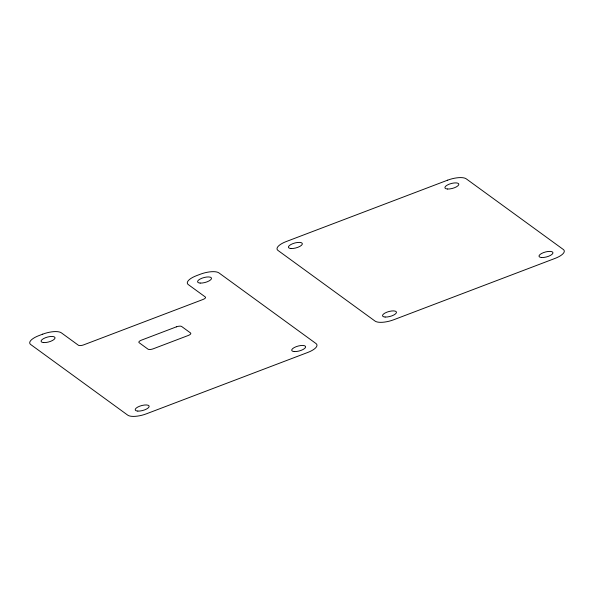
<?xml version="1.0" encoding="UTF-8"?>
<svg xmlns="http://www.w3.org/2000/svg" width="594" height="594" viewBox="0 0 594 594"><rect width="100%" height="100%" fill="white"/><g stroke="black" fill="none" stroke-linecap="round" stroke-linejoin="round"><path stroke-width="0.89" d="M42.731 334.155L38.9 335.617A14.843 5.198 -15.2 0 0 30.665 344.498L127.755 415.161A14.843 5.198 -15.2 0 0 146.362 413.832L307.789 352.442A14.843 5.198 -15.2 0 0 316.023 343.562L218.934 272.898A14.843 5.198 -15.2 0 0 200.327 274.228L196.488 275.683A14.843 5.198 -15.2 0 0 188.253 284.563L205.301 296.97A4.24 1.485 -15.2 0 1 202.948 299.502L83.702 344.854A4.24 1.485 -15.2 0 1 78.386 345.233L61.338 332.826A14.843 5.198 -15.2 0 0 42.731 334.155M447.638 180.168L286.211 241.558A14.843 5.198 -15.2 0 0 277.977 250.438L375.066 321.102A14.843 5.198 -15.2 0 0 393.674 319.772L555.1 258.383A14.843 5.198 -15.2 0 0 563.335 249.502L466.245 178.839A14.843 5.198 -15.2 0 0 447.638 180.168M176.336 326.871L141.446 340.147A4.24 1.485 -15.2 0 0 139.093 342.679L147.988 349.153A4.24 1.485 -15.2 0 0 153.304 348.775L188.194 335.506A4.24 1.485 -15.2 0 0 190.548 332.967L181.653 326.492A4.24 1.485 -15.2 0 0 176.336 326.871M447.468 189.018A7.21 2.525 -15.2 0 0 458.761 184.727A7.21 2.525 -15.2 0 0 449.339 184.125A7.21 2.525 -15.2 0 0 447.468 189.018M290.993 248.53A7.21 2.525 -15.2 0 0 302.279 244.238A7.21 2.525 -15.2 0 0 292.857 243.629A7.21 2.525 -15.2 0 0 290.993 248.53M385.112 317.04A7.21 2.525 -15.2 0 0 396.406 312.741A7.21 2.525 -15.2 0 0 386.976 312.14A7.21 2.525 -15.2 0 0 385.112 317.04M541.594 257.529A7.21 2.525 -15.2 0 0 552.888 253.237A7.21 2.525 -15.2 0 0 543.458 252.628A7.21 2.525 -15.2 0 0 541.594 257.529M200.156 283.078A7.21 2.525 -15.2 0 0 211.442 278.779A7.21 2.525 -15.2 0 0 202.019 278.178A7.21 2.525 -15.2 0 0 200.156 283.078M43.674 342.589A7.21 2.525 -15.2 0 0 54.967 338.29A7.21 2.525 -15.2 0 0 45.538 337.689A7.21 2.525 -15.2 0 0 43.674 342.589M137.801 411.093A7.21 2.525 -15.2 0 0 149.087 406.801A7.21 2.525 -15.2 0 0 139.664 406.192A7.21 2.525 -15.2 0 0 137.801 411.093M294.275 351.581A7.21 2.525 -15.2 0 0 305.568 347.29A7.21 2.525 -15.2 0 0 296.146 346.688A7.21 2.525 -15.2 0 0 294.275 351.581"/></g></svg>
